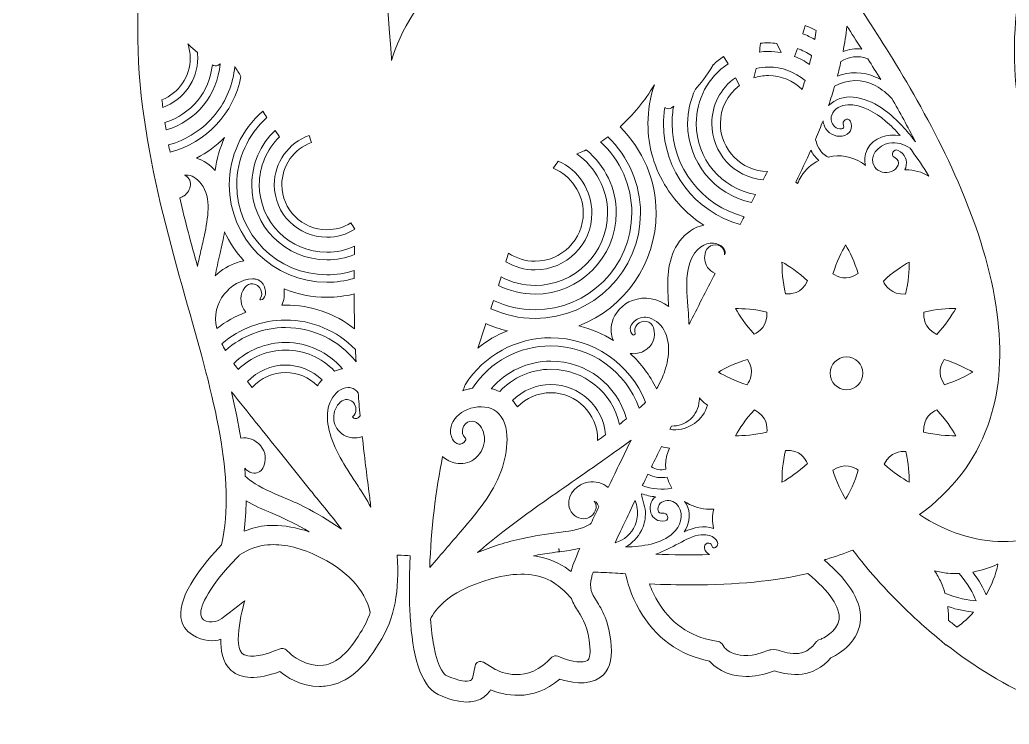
# Model space of a CAD drawing. Header units: millimetres. Extents: x -932 to 1965, y 102 to 615.
# Drawn here: x 618.2 to 881.9, y 102 to 289.8 of the extents above; entities that cross this region are included whole.
import ezdxf

# ---------------------------------------------------------------- set-up
doc = ezdxf.new("R2010")
doc.units = ezdxf.units.MM
doc.header["$MEASUREMENT"] = 0
doc.layers.add('Layer 5', color=7, linetype='Continuous')

msp = doc.modelspace()

# ---------------------------------------------------------------- linework, layer by layer
at = {"layer": 'Layer 5', "lineweight": 0}
for points, knots in [([(983.13, 259.13), (971.12, 274.08), (960.75, 286.98), (959.71, 300.35), (958.4, 317.04), (963.05, 330.49), (973.55, 340.31), (981.95, 348.19), (994.07, 353.79), (1009.56, 356.96), (1009.56, 356.96), (1017.57, 358.59), (1017.57, 358.59), (1017.57, 358.59), (1009.5, 359.91), (1009.5, 359.91), (1009.31, 359.94), (990.54, 362.92), (967.67, 360.46), (954.21, 359.02), (941.96, 356), (931.27, 351.5), (917.85, 345.85), (906.86, 337.82), (898.6, 327.65), (891.41, 318.79), (886.69, 308.43), (884.59, 296.87), (882.78, 286.96), (882.85, 275.85), (884.79, 263.83), (887.72, 245.6), (894.56, 227.57), (900.64, 212.93), (900.66, 212.66), (903.28, 206.62), (904.2, 204.46), (906.7, 198.58), (908.85, 193.5), (910.39, 189.24), (914.6, 177.59), (910.66, 165.07), (900.36, 157.34), (894.7, 153.09), (887.57, 150.74), (880.29, 150.73), (880.29, 150.73), (880.25, 150.73), (880.25, 150.73), (872.7, 150.73), (865.05, 153.21), (858, 157.9), (866.72, 164.26), (872.81, 172.18), (876.2, 181.6), (882.16, 198.16), (879.77, 219.38), (869.1, 244.66), (860.42, 265.22), (848.24, 283.75), (841.7, 293.7), (839.55, 296.98), (837.96, 299.39), (837.26, 300.7), (837.32, 303.02), (837.32, 305.42), (837.28, 307.91), (840.08, 306.36), (842.66, 304.11), (844.15, 300.84), (844.15, 300.84), (845.36, 298.17), (845.36, 298.17), (845.36, 298.17), (846.82, 300.72), (846.82, 300.72), (846.97, 300.99), (850.16, 306.71), (848.07, 313.85), (848.07, 313.85), (856.95, 310.97), (856.95, 310.97), (856.95, 310.97), (856.07, 313.75), (856.07, 313.75), (855.83, 314.5), (850.94, 329.63), (841.95, 337.05), (841.95, 337.05), (858.08, 336.63), (858.08, 336.63), (858.08, 336.63), (856.69, 338.97), (856.69, 338.97), (856.51, 339.27), (852.75, 345.42), (842.44, 350.71), (845.39, 351.19), (847.79, 351.91), (849.97, 353.18), (849.97, 353.18), (852.33, 354.56), (852.33, 354.56), (852.33, 354.56), (841.63, 360.09), (841.63, 360.09), (845.66, 360.11), (850.36, 360.53), (852.57, 362.15), (852.57, 362.15), (855.31, 364.16), (855.31, 364.16), (855.31, 364.16), (851.97, 364.83), (851.97, 364.83), (851.85, 364.85), (842.19, 366.8), (835.67, 369.14), (857.6, 372.42), (872.93, 377.17), (873.09, 377.22), (873.09, 377.22), (877.88, 378.71), (877.88, 378.71), (877.88, 378.71), (867.27, 381.74), (867.27, 381.74), (871.88, 383.83), (876.72, 387.31), (880.37, 390.23), (880.47, 390.3), (890.14, 398.15), (890.49, 400.17), (890.6, 400.8), (890.32, 401.43), (889.78, 401.76), (888.78, 402.37), (887.85, 401.67), (887.03, 401.05), (883.89, 398.7), (873.56, 400.89), (865.37, 403.47), (868.38, 404.41), (871.91, 406.06), (873.87, 408.86), (874.54, 409.82), (875.28, 410.32), (876.11, 410.4), (877.69, 410.54), (879.43, 409.19), (879.96, 408.66), (879.96, 408.66), (884.92, 403.7), (884.92, 403.7), (884.92, 403.7), (882.43, 410.25), (882.43, 410.25), (879.86, 416.98), (875.91, 420.41), (873.17, 422.07), (885.37, 428.91), (885.96, 442.11), (885.98, 442.71), (885.98, 442.71), (886.03, 444.26), (886.03, 444.26), (886.03, 444.26), (880.85, 444.26), (880.85, 444.26), (895.67, 456.31), (898.98, 479.25), (899.27, 481.42), (913.48, 529.49), (914.79, 541.47), (912.25, 545.91), (911.55, 547.14), (910.49, 547.92), (909.01, 548.28), (896.15, 551.5), (881.61, 544.21), (871.68, 537.53), (863.97, 532.35), (857.76, 526.75), (854.54, 523.56), (854.61, 524.9), (854.75, 526.5), (854.9, 527.93), (854.9, 527.93), (855.59, 534.54), (855.59, 534.54), (855.59, 534.54), (848.34, 522.68), (848.34, 522.68), (848.34, 522.68), (842.31, 539.68), (842.31, 539.68), (842.31, 539.68), (841.1, 534.86), (841.1, 534.86), (840.75, 533.46), (840.33, 531.95), (839.91, 530.57), (839.91, 530.57), (839.9, 530.58), (839.9, 530.59), (839.75, 530.84), (839.6, 531.09), (839.45, 531.35), (839.04, 531.31), (838.64, 531.3), (838.24, 531.32), (832.8, 546.84), (826.3, 550.46), (826, 550.62), (826, 550.62), (823.88, 551.74), (823.88, 551.74), (823.88, 551.74), (823.79, 549.35), (823.79, 549.35), (823.76, 548.47), (823.44, 546.44), (822.45, 545.04), (817.65, 556.15), (810.18, 561.18), (809.84, 561.4), (809.84, 561.4), (808.57, 562.24), (808.57, 562.24), (808.57, 562.24), (803.48, 554.19), (803.48, 554.19), (803.48, 554.19), (797.86, 570.14), (797.86, 570.14), (797.86, 570.14), (785.76, 559.5), (785.76, 559.5), (785.76, 559.5), (784.08, 567.07), (784.08, 567.07), (784.08, 567.07), (782.88, 567.07), (782.88, 567.07), (782.51, 567.07), (774.35, 566.98), (766.41, 559.43), (766.64, 561.43), (767.15, 564.26), (767.7, 566.73), (767.7, 566.73), (768.08, 568.46), (768.08, 568.46), (768.08, 568.46), (766.31, 568.55), (766.31, 568.55), (765.99, 568.57), (759.04, 568.8), (747.55, 560.03), (746.02, 570.89), (739.3, 608.41), (728.77, 613.34), (725.17, 615.02), (721.15, 612.59), (717.69, 609.99), (717.04, 609.5), (716.36, 608.94), (715.68, 608.34), (708.23, 601.73), (699.82, 588.76), (691.84, 575.73), (679.58, 555.71), (677.97, 529.21), (677.8, 519.72), (677.8, 519.72), (670.32, 526.77), (670.32, 526.77), (670.32, 526.77), (669.52, 524.68), (669.52, 524.68), (667.32, 518.9), (667.59, 509.75), (667.79, 503.07), (667.85, 501.22), (667.91, 499.21), (667.88, 497.77), (663.42, 501.61), (654.77, 502.88), (654.36, 502.94), (654.36, 502.94), (651.55, 503.34), (651.55, 503.34), (651.55, 503.34), (652.81, 500.79), (652.81, 500.79), (652.83, 500.74), (655.12, 496.04), (655.12, 488.96), (655.12, 486.06), (656.09, 482.97), (656.95, 480.25), (657.79, 477.61), (658.73, 474.62), (658.01, 473.57), (657.67, 473.07), (656.75, 472.91), (656.03, 472.87), (648.88, 472.41), (638.01, 482.24), (637.9, 482.34), (637.9, 482.34), (635.28, 484.74), (635.28, 484.74), (635.28, 484.74), (635.39, 481.18), (635.39, 481.18), (635.83, 467.6), (640.42, 459.93), (647.12, 451.96), (645.39, 452.63), (643.33, 453.55), (641.51, 454.46), (641.51, 454.46), (637.4, 456.52), (637.4, 456.52), (637.4, 456.52), (639.5, 452.44), (639.5, 452.44), (639.83, 451.79), (647.77, 436.55), (665.58, 418.74), (666.09, 418.23), (666.61, 417.72), (667.12, 417.21), (664.29, 416.99), (659.79, 417.35), (656.21, 421), (656.21, 421), (652.17, 425.12), (652.17, 425.12), (652.17, 425.12), (653.69, 419.56), (653.69, 419.56), (653.8, 419.15), (655.94, 411.56), (661.3, 406.83), (659.46, 406.76), (657.52, 406.6), (656.12, 406.24), (656.12, 406.24), (654.54, 405.83), (654.54, 405.83), (654.54, 405.83), (655.08, 404.29), (655.08, 404.29), (655.21, 403.92), (655.91, 402.34), (659.02, 399.94), (654.43, 399.71), (647.92, 398.86), (644.77, 396.04), (643.08, 394.54), (641.97, 393.36), (641.07, 392.42), (639.6, 390.86), (638.98, 390.21), (637.51, 389.84), (637.51, 389.84), (635, 389.22), (635, 389.22), (635, 389.22), (636.79, 387.35), (636.79, 387.35), (636.96, 387.17), (639.61, 384.48), (644.36, 383.13), (641.71, 381.74), (639.25, 379.63), (638.07, 376.46), (638.07, 376.46), (637.55, 375.06), (637.55, 375.06), (637.55, 375.06), (638.95, 374.53), (638.95, 374.53), (639.24, 374.42), (640.45, 373.98), (642.05, 373.6), (639.01, 371.81), (635.83, 368.98), (634.25, 364.61), (631.42, 356.8), (625.85, 356), (625.63, 355.97), (625.63, 355.97), (618.23, 355.15), (618.23, 355.15), (618.23, 355.15), (625.37, 353.04), (625.37, 353.04), (626.18, 352.8), (631.53, 351.27), (636.29, 351.03), (633.46, 348.3), (629.96, 343.94), (628.76, 338.27), (628.76, 338.27), (628.34, 336.27), (628.34, 336.27), (628.34, 336.27), (630.37, 336.46), (630.37, 336.46), (630.56, 336.48), (634.05, 336.84), (637.86, 338.85), (637.05, 332.33), (636.25, 317.9), (643.38, 309.38), (643.38, 309.38), (645.33, 307.06), (645.33, 307.06), (645.33, 307.06), (647.24, 315.46), (647.24, 315.46), (648.12, 312.91), (649.37, 309.64), (650.99, 306.09), (646.23, 272.88), (655.12, 241.4), (662.97, 213.61), (669.9, 189.11), (675.88, 167.93), (672.01, 149.8), (667.48, 145.12), (660.39, 136.68), (661.19, 130.44), (661.44, 128.47), (662.49, 126.87), (664.23, 125.83), (667.27, 124), (669.9, 124.01), (671.85, 124.65), (671.72, 122.06), (672.09, 118.54), (674.55, 116.36), (677.23, 113.99), (681.58, 113.88), (687.5, 116.03), (689.09, 114.78), (693.1, 112.08), (698.11, 112.08), (698.78, 112.08), (699.47, 112.13), (700.17, 112.23), (705.42, 113.02), (710.04, 116.81), (713.88, 123.49), (718.38, 130.41), (719.34, 137.67), (718.81, 147.07), (720.17, 147.07), (721.53, 147), (722.29, 146.95), (722.24, 145.91), (722.19, 144.87), (722.16, 143.83), (722.01, 139.66), (722, 135.19), (722.26, 130.89), (722.25, 130.78), (722.25, 130.69), (722.27, 130.6), (722.87, 120.96), (724.84, 112.25), (729.72, 109.97), (732.63, 108.61), (735.19, 107.93), (737.37, 107.93), (738.74, 107.93), (739.95, 108.2), (741.01, 108.73), (742.29, 109.36), (743.14, 110.31), (743.68, 111.19), (746.93, 109.85), (754.85, 107.66), (762.14, 114.05), (764.26, 113.36), (769.58, 112), (773, 114.53), (775.22, 116.16), (776.18, 118.99), (775.84, 122.93), (775.26, 129.61), (773.33, 132.65), (771.91, 134.87), (770.6, 136.93), (769.88, 138.07), (770.65, 141.32), (770.71, 141.56), (770.83, 141.96), (771.05, 142.58), (772.73, 142.52), (774.73, 142.41), (776.96, 142.29), (777.82, 142.24), (778.72, 142.19), (779.64, 142.14), (780.04, 140.27), (781.05, 136.48), (783.36, 132.43), (787.53, 125.13), (793.97, 120.44), (802.03, 118.84), (803.09, 117.62), (806.18, 114.75), (811.76, 114.75), (813.9, 114.75), (816.42, 115.17), (819.32, 116.28), (823.63, 114.8), (829.69, 114.23), (834.36, 119.72), (835.87, 120.41), (841.4, 123.33), (842.19, 129.08), (842.9, 134.16), (839.67, 139.78), (832.58, 145.81), (832.76, 145.86), (832.94, 145.91), (833.12, 145.96), (835.59, 146.73), (837.97, 147.55), (840.25, 148.44), (841.88, 146.22), (846.34, 140.46), (853.28, 133.62), (856.06, 130.88), (859.44, 127.79), (863.33, 124.64), (863.33, 124.62), (863.33, 124.61), (863.33, 124.59), (863.87, 124.1), (864.42, 123.61), (864.97, 123.13), (865.02, 123.15), (865.08, 123.18), (865.13, 123.21), (872.21, 117.69), (880.85, 112.12), (890.69, 108.05), (899.26, 104.49), (912.32, 102.01), (926.91, 102.01), (946.1, 102.01), (967.94, 106.31), (985.67, 118.13), (995.67, 124.8), (1003.5, 133.35), (1008.94, 143.55), (1015.02, 154.97), (1018.13, 168.52), (1018.16, 183.83), (1018.22, 215.45), (999.58, 238.66), (983.13, 259.13)], [0, 0, 0, 0, 1, 1, 1, 2, 2, 2, 3, 3, 3, 4, 4, 4, 5, 5, 5, 6, 6, 6, 7, 7, 7, 8, 8, 8, 9, 9, 9, 10, 10, 10, 11, 11, 11, 12, 12, 12, 13, 13, 13, 14, 14, 14, 15, 15, 15, 16, 16, 16, 17, 17, 17, 18, 18, 18, 19, 19, 19, 20, 20, 20, 21, 21, 21, 22, 22, 22, 23, 23, 23, 24, 24, 24, 25, 25, 25, 26, 26, 26, 27, 27, 27, 28, 28, 28, 29, 29, 29, 30, 30, 30, 31, 31, 31, 32, 32, 32, 33, 33, 33, 34, 34, 34, 35, 35, 35, 36, 36, 36, 37, 37, 37, 38, 38, 38, 39, 39, 39, 40, 40, 40, 41, 41, 41, 42, 42, 42, 43, 43, 43, 44, 44, 44, 45, 45, 45, 46, 46, 46, 47, 47, 47, 48, 48, 48, 49, 49, 49, 50, 50, 50, 51, 51, 51, 52, 52, 52, 53, 53, 53, 54, 54, 54, 55, 55, 55, 56, 56, 56, 57, 57, 57, 58, 58, 58, 59, 59, 59, 60, 60, 60, 61, 61, 61, 62, 62, 62, 63, 63, 63, 64, 64, 64, 65, 65, 65, 66, 66, 66, 67, 67, 67, 68, 68, 68, 69, 69, 69, 70, 70, 70, 71, 71, 71, 72, 72, 72, 73, 73, 73, 74, 74, 74, 75, 75, 75, 76, 76, 76, 77, 77, 77, 78, 78, 78, 79, 79, 79, 80, 80, 80, 81, 81, 81, 82, 82, 82, 83, 83, 83, 84, 84, 84, 85, 85, 85, 86, 86, 86, 87, 87, 87, 88, 88, 88, 89, 89, 89, 90, 90, 90, 91, 91, 91, 92, 92, 92, 93, 93, 93, 94, 94, 94, 95, 95, 95, 96, 96, 96, 97, 97, 97, 98, 98, 98, 99, 99, 99, 100, 100, 100, 101, 101, 101, 102, 102, 102, 103, 103, 103, 104, 104, 104, 105, 105, 105, 106, 106, 106, 107, 107, 107, 108, 108, 108, 109, 109, 109, 110, 110, 110, 111, 111, 111, 112, 112, 112, 113, 113, 113, 114, 114, 114, 115, 115, 115, 116, 116, 116, 117, 117, 117, 118, 118, 118, 119, 119, 119, 120, 120, 120, 121, 121, 121, 122, 122, 122, 123, 123, 123, 124, 124, 124, 125, 125, 125, 126, 126, 126, 127, 127, 127, 128, 128, 128, 129, 129, 129, 130, 130, 130, 131, 131, 131, 132, 132, 132, 133, 133, 133, 134, 134, 134, 135, 135, 135, 136, 136, 136, 137, 137, 137, 138, 138, 138, 139, 139, 139, 140, 140, 140, 141, 141, 141, 142, 142, 142, 143, 143, 143, 144, 144, 144, 145, 145, 145, 146, 146, 146, 147, 147, 147, 148, 148, 148, 149, 149, 149, 150, 150, 150, 151, 151, 151, 152, 152, 152, 153, 153, 153, 154, 154, 154, 155, 155, 155, 156, 156, 156, 157, 157, 157, 158, 158, 158, 159, 159, 159, 160, 160, 160, 161, 161, 161, 162, 162, 162, 163, 163, 163, 164, 164, 164, 165, 165, 165, 166, 166, 166, 167, 167, 167, 168, 168, 168, 169, 169, 169, 170, 170, 170, 171, 171, 171, 172, 172, 172, 173, 173, 173, 174, 174, 174, 175, 175, 175, 176, 176, 176, 177, 177, 177, 178, 178, 178, 179, 179, 179, 180, 180, 180, 181, 181, 181, 182, 182, 182, 183, 183, 183, 184, 184, 184, 185, 185, 185, 186, 186, 186, 187, 187, 187, 188, 188, 188, 189, 189, 189, 189]), ([(717.31, 278.94), (717.31, 278.94), (713.72, 325.63), (714.48, 333.56), (716.94, 359.19), (732.97, 373.39), (732.97, 373.39), (732.97, 373.39), (752.57, 366.56), (765.4, 365.46), (765.4, 365.46), (765.79, 350.93), (754.32, 333.56), (742.84, 316.19), (721.25, 294.34), (717.31, 278.94)], [0, 0, 0, 0, 1, 1, 1, 2, 2, 2, 3, 3, 3, 4, 4, 4, 5, 5, 5, 5]), ([(826.89, 286.09), (827.05, 286.6), (827.27, 287.34), (827.51, 288.3), (828.52, 287.92), (829.5, 287.49), (830.45, 287), (830.33, 286.2), (830.2, 285.4), (830.07, 284.61), (829.04, 285.18), (827.98, 285.68), (826.89, 286.09)], [0, 0, 0, 0, 1, 1, 1, 2, 2, 2, 3, 3, 3, 4, 4, 4, 4]), ([(838.67, 288.08), (839.87, 286.25), (841.2, 284.21), (842.61, 282), (840.91, 282.22), (839.19, 281.98), (837.61, 281.35), (838.04, 283.58), (838.39, 285.81), (838.67, 288.08)], [0, 0, 0, 0, 1, 1, 1, 2, 2, 2, 3, 3, 3, 3]), ([(656.1, 268.51), (660.65, 270.32), (663.65, 274.7), (663.65, 279.65), (663.65, 280.94), (663.43, 282.19), (663.04, 283.37), (663.84, 282.6), (664.65, 281.87), (665.47, 281.19), (665.47, 281.19), (665.57, 281.11), (665.57, 281.11), (665.62, 280.62), (665.65, 280.12), (665.65, 279.65), (665.65, 273.71), (661.88, 268.45), (656.36, 266.47), (656.26, 267.19), (656.18, 267.86), (656.1, 268.51)], [0, 0, 0, 0, 1, 1, 1, 2, 2, 2, 3, 3, 3, 4, 4, 4, 5, 5, 5, 6, 6, 6, 7, 7, 7, 7]), ([(819.96, 283.53), (819.96, 283.53), (821.1, 281.06), (821.1, 281.06), (819.99, 281.27), (818.85, 281.37), (817.71, 281.37), (816.92, 281.37), (816.12, 281.32), (815.32, 281.22), (815.43, 281.89), (815.53, 282.68), (815.63, 283.55), (817.09, 283.7), (818.48, 283.69), (819.96, 283.53)], [0, 0, 0, 0, 1, 1, 1, 2, 2, 2, 3, 3, 3, 4, 4, 4, 5, 5, 5, 5]), ([(824.66, 280.06), (824.66, 280.06), (825.46, 282.2), (825.46, 282.2), (826.77, 281.69), (828.03, 281.06), (829.22, 280.3), (829.05, 279.53), (828.86, 278.74), (828.66, 277.93), (827.41, 278.8), (826.07, 279.51), (824.66, 280.06)], [0, 0, 0, 0, 1, 1, 1, 2, 2, 2, 3, 3, 3, 4, 4, 4, 4]), ([(813.23, 241.12), (803.32, 243.23), (796.21, 251.95), (796.21, 262.15), (796.21, 265.37), (796.9, 268.46), (798.28, 271.35), (799.51, 272.64), (801.29, 274.78), (803, 277.81), (803.86, 278.62), (804.79, 279.36), (805.77, 280.02), (806.21, 279.37), (806.62, 278.72), (806.97, 278.08), (801.65, 274.49), (798.49, 268.61), (798.49, 262.15), (798.49, 252.74), (805.2, 244.84), (814.32, 243.23), (813.96, 242.55), (813.6, 241.84), (813.23, 241.12)], [0, 0, 0, 0, 1, 1, 1, 2, 2, 2, 3, 3, 3, 4, 4, 4, 5, 5, 5, 6, 6, 6, 7, 7, 7, 8, 8, 8, 8]), ([(837.07, 278.72), (839.15, 279.98), (841.67, 280.36), (844, 279.49), (844.09, 279.46), (844.17, 279.42), (844.26, 279.39), (845.35, 277.64), (846.49, 275.8), (847.65, 273.87), (847.2, 274.12), (846.75, 274.35), (846.27, 274.56), (842.96, 276.01), (839.35, 276.1), (836.14, 274.82), (836.48, 276.12), (836.79, 277.42), (837.07, 278.72)], [0, 0, 0, 0, 1, 1, 1, 2, 2, 2, 3, 3, 3, 4, 4, 4, 5, 5, 5, 6, 6, 6, 6]), ([(656.92, 262.44), (663.87, 264.57), (668.82, 270.64), (669.55, 277.81), (669.98, 277.51), (670.55, 277.46), (671.03, 277.68), (671.25, 277.78), (671.44, 277.93), (671.59, 278.12), (670.96, 269.8), (665.28, 262.78), (657.23, 260.45), (657.11, 261.17), (657.01, 261.83), (656.92, 262.44)], [0, 0, 0, 0, 1, 1, 1, 2, 2, 2, 3, 3, 3, 4, 4, 4, 5, 5, 5, 5]), ([(657.9, 256.49), (662.75, 257.8), (667.13, 260.65), (670.31, 264.59), (673.27, 268.24), (675.09, 272.72), (675.54, 277.37), (676.06, 276.51), (676.61, 275.63), (677.17, 274.72), (675.28, 264.86), (667.94, 257.06), (658.27, 254.51), (658.14, 255.2), (658.02, 255.85), (657.9, 256.49)], [0, 0, 0, 0, 1, 1, 1, 2, 2, 2, 3, 3, 3, 4, 4, 4, 5, 5, 5, 5]), ([(813.82, 274.33), (813.82, 274.33), (814.43, 276.86), (814.43, 276.86), (815.5, 277.1), (816.61, 277.23), (817.71, 277.23), (821.3, 277.23), (824.75, 275.95), (827.48, 273.62), (827.24, 272.82), (826.99, 272.01), (826.73, 271.21), (824.34, 273.6), (821.14, 274.94), (817.71, 274.94), (816.37, 274.94), (815.07, 274.73), (813.82, 274.33)], [0, 0, 0, 0, 1, 1, 1, 2, 2, 2, 3, 3, 3, 4, 4, 4, 5, 5, 5, 6, 6, 6, 6]), ([(816.34, 247.14), (808.6, 247.83), (802.64, 254.31), (802.64, 262.15), (802.64, 267.05), (804.96, 271.55), (808.92, 274.39), (808.92, 274.39), (809.99, 272.33), (809.99, 272.33), (806.8, 269.92), (804.92, 266.17), (804.92, 262.15), (804.92, 255.18), (810.53, 249.49), (817.47, 249.36), (817.1, 248.63), (816.72, 247.89), (816.34, 247.14)], [0, 0, 0, 0, 1, 1, 1, 2, 2, 2, 3, 3, 3, 4, 4, 4, 5, 5, 5, 6, 6, 6, 6]), ([(790.98, 216.29), (790.98, 216.29), (791.06, 214.93), (791.06, 214.93), (791.09, 214.41), (791.12, 213.89), (791.15, 213.36), (788.31, 215.53), (784.68, 216.21), (781.51, 215.02), (778.9, 214.04), (776.75, 211.74), (776.05, 209.14), (775.59, 207.46), (775.74, 205.79), (776.45, 204.29), (773.63, 206.08), (770.51, 207.43), (767.21, 208.24), (779.51, 213), (787.8, 224.84), (787.8, 238.32), (787.8, 246.92), (784.31, 255.23), (778.19, 261.27), (781.68, 264.43), (784.74, 268.18), (787.33, 272.47), (786.2, 269.16), (785.63, 265.71), (785.63, 262.15), (785.63, 256.05), (787.36, 250.11), (790.63, 244.98), (793.17, 240.99), (796.53, 237.62), (800.49, 235.1), (798, 234.53), (795.7, 233.02), (794.06, 230.76), (790.87, 226.4), (790.71, 221), (790.98, 216.29)], [0, 0, 0, 0, 1, 1, 1, 2, 2, 2, 3, 3, 3, 4, 4, 4, 5, 5, 5, 6, 6, 6, 7, 7, 7, 8, 8, 8, 9, 9, 9, 10, 10, 10, 11, 11, 11, 12, 12, 12, 13, 13, 13, 14, 14, 14, 14]), ([(846.36, 272.17), (847.98, 271.31), (849.36, 270.18), (850.59, 268.88), (852.7, 265.23), (854.85, 261.34), (856.94, 257.27), (855.98, 258.52), (854.98, 259.74), (853.94, 260.9), (850.47, 264.81), (845.7, 268.66), (840.3, 269.22), (838.01, 269.46), (835.38, 268.59), (833.76, 266.97), (834.35, 268.7), (834.89, 270.39), (835.38, 272.08), (838.76, 274.1), (842.76, 274.07), (846.36, 272.17)], [0, 0, 0, 0, 1, 1, 1, 2, 2, 2, 3, 3, 3, 4, 4, 4, 5, 5, 5, 6, 6, 6, 7, 7, 7, 7]), ([(789.77, 262.15), (789.77, 263.6), (789.89, 265.03), (790.11, 266.45), (790.18, 266.39), (790.27, 266.33), (790.35, 266.29), (790.85, 266.03), (791.45, 266.07), (791.91, 266.39), (791.91, 266.39), (792.49, 266.8), (792.49, 266.8), (792.2, 265.27), (792.06, 263.71), (792.06, 262.15), (792.06, 250.48), (800.06, 240.24), (811.27, 237.33), (810.91, 236.65), (810.56, 235.96), (810.2, 235.26), (798.13, 238.62), (789.77, 249.57), (789.77, 262.15)], [0, 0, 0, 0, 1, 1, 1, 2, 2, 2, 3, 3, 3, 4, 4, 4, 5, 5, 5, 6, 6, 6, 7, 7, 7, 8, 8, 8, 8]), ([(844.08, 255.22), (843.33, 253.76), (843.24, 252.26), (843.64, 250.96), (843.3, 251.24), (842.94, 251.51), (842.55, 251.75), (839.9, 253.41), (836.78, 253.93), (833.74, 253.23), (833.7, 253.22), (833.67, 253.21), (833.63, 253.2), (832.66, 253.71), (831.81, 254.47), (831.14, 255.61), (830.7, 256.36), (830.42, 257.14), (830.28, 257.94), (830.99, 259.64), (831.67, 261.3), (832.29, 262.92), (832.35, 262.43), (832.49, 261.92), (832.72, 261.39), (833.49, 259.62), (835.46, 258.52), (837.38, 258.8), (839.45, 259.11), (840.46, 261.01), (839.51, 262.85), (838.89, 264.05), (837.15, 262.85), (837.77, 261.65), (838.32, 260.58), (836.42, 260.29), (835.31, 261.38), (834.51, 262.18), (834.27, 263.34), (834.59, 264.36), (835.16, 266.18), (837.12, 267.07), (838.9, 267.16), (842.55, 267.35), (846.27, 265.06), (848.97, 262.82), (850.39, 261.64), (851.67, 260.32), (852.86, 258.93), (849.47, 259.57), (845.76, 258.51), (844.08, 255.22)], [0, 0, 0, 0, 1, 1, 1, 2, 2, 2, 3, 3, 3, 4, 4, 4, 5, 5, 5, 6, 6, 6, 7, 7, 7, 8, 8, 8, 9, 9, 9, 10, 10, 10, 11, 11, 11, 12, 12, 12, 13, 13, 13, 14, 14, 14, 15, 15, 15, 16, 16, 16, 17, 17, 17, 17]), ([(683.02, 265.45), (683.38, 264.89), (683.74, 264.33), (684.11, 263.75), (678.98, 259.19), (676.06, 252.71), (676.06, 245.84), (676.06, 232.6), (686.82, 221.84), (700.06, 221.84), (702.54, 221.84), (704.98, 222.22), (707.33, 222.97), (707.33, 222.32), (707.32, 221.63), (707.32, 220.88), (704.95, 220.19), (702.51, 219.84), (700.06, 219.84), (685.72, 219.84), (674.06, 231.5), (674.06, 245.84), (674.06, 253.41), (677.31, 260.5), (683.02, 265.45)], [0, 0, 0, 0, 1, 1, 1, 2, 2, 2, 3, 3, 3, 4, 4, 4, 5, 5, 5, 6, 6, 6, 7, 7, 7, 8, 8, 8, 8]), ([(665.36, 252.97), (668.14, 254.4), (670.65, 256.24), (672.83, 258.41), (671.54, 255.65), (670.69, 252.68), (670.3, 249.61), (669, 251.15), (667.23, 252.33), (665.36, 252.97)], [0, 0, 0, 0, 1, 1, 1, 2, 2, 2, 3, 3, 3, 3]), ([(687.42, 258.63), (684, 255.26), (682.06, 250.64), (682.06, 245.84), (682.06, 235.91), (690.13, 227.84), (700.06, 227.84), (702.62, 227.84), (705.15, 228.39), (707.47, 229.44), (707.45, 228.72), (707.43, 227.98), (707.42, 227.24), (705.07, 226.31), (702.6, 225.84), (700.06, 225.84), (689.03, 225.84), (680.06, 234.81), (680.06, 245.84), (680.06, 251.34), (682.32, 256.57), (686.31, 260.34), (686.31, 260.34), (687.42, 258.63), (687.42, 258.63)], [0, 0, 0, 0, 1, 1, 1, 2, 2, 2, 3, 3, 3, 4, 4, 4, 5, 5, 5, 6, 6, 6, 7, 7, 7, 8, 8, 8, 8]), ([(700.06, 231.84), (692.34, 231.84), (686.06, 238.12), (686.06, 245.84), (686.06, 251.75), (689.83, 257.03), (695.34, 259.01), (695.53, 258.37), (695.72, 257.74), (695.93, 257.1), (691.25, 255.39), (688.06, 250.9), (688.06, 245.84), (688.06, 239.22), (693.44, 233.84), (700.06, 233.84), (702.35, 233.84), (704.54, 234.47), (706.45, 235.69), (706.81, 235.13), (707.18, 234.57), (707.55, 234.02), (705.31, 232.59), (702.73, 231.84), (700.06, 231.84)], [0, 0, 0, 0, 1, 1, 1, 2, 2, 2, 3, 3, 3, 4, 4, 4, 5, 5, 5, 6, 6, 6, 7, 7, 7, 8, 8, 8, 8]), ([(755.53, 212.52), (769.76, 212.52), (781.33, 224.1), (781.33, 238.32), (781.33, 245.55), (778.32, 252.38), (773.02, 257.27), (773.66, 257.69), (774.31, 258.14), (774.95, 258.62), (780.48, 253.32), (783.64, 245.97), (783.64, 238.32), (783.64, 222.82), (771.03, 210.21), (755.53, 210.21), (751.42, 210.21), (747.47, 211.08), (743.77, 212.8), (744.01, 213.54), (744.25, 214.28), (744.49, 215.01), (747.92, 213.38), (751.72, 212.52), (755.53, 212.52)], [0, 0, 0, 0, 1, 1, 1, 2, 2, 2, 3, 3, 3, 4, 4, 4, 5, 5, 5, 6, 6, 6, 7, 7, 7, 8, 8, 8, 8]), ([(846.06, 250.57), (844.18, 253.43), (847.1, 256.43), (849.85, 256.92), (851.95, 257.3), (853.85, 256.68), (855.49, 255.57), (855.6, 255.42), (855.72, 255.27), (855.83, 255.12), (857.45, 252.85), (859.06, 250.54), (860.47, 248.12), (858.66, 249.23), (856.56, 249.84), (854.35, 249.84), (854.27, 249.84), (854.18, 249.83), (854.09, 249.83), (854.18, 250), (854.25, 250.18), (854.32, 250.38), (854.93, 252.26), (854.08, 254.17), (852.3, 255.01), (851.07, 255.6), (850.14, 253.69), (851.38, 253.11), (853.41, 252.14), (852.05, 249.89), (850.49, 249.35), (848.94, 248.83), (847, 249.14), (846.06, 250.57)], [0, 0, 0, 0, 1, 1, 1, 2, 2, 2, 3, 3, 3, 4, 4, 4, 5, 5, 5, 6, 6, 6, 7, 7, 7, 8, 8, 8, 9, 9, 9, 10, 10, 10, 11, 11, 11, 11]), ([(755.53, 218.99), (766.19, 218.99), (774.86, 227.66), (774.86, 238.32), (774.86, 244.63), (771.76, 250.51), (766.66, 254.11), (766.66, 254.11), (768.05, 254.62), (768.05, 254.62), (768.13, 254.66), (768.53, 254.81), (769.17, 255.11), (774.26, 250.97), (777.17, 244.89), (777.17, 238.32), (777.17, 226.39), (767.46, 216.68), (755.53, 216.68), (752.14, 216.68), (748.78, 217.49), (745.76, 219.02), (746, 219.77), (746.24, 220.52), (746.47, 221.25), (749.25, 219.77), (752.36, 218.99), (755.53, 218.99)], [0, 0, 0, 0, 1, 1, 1, 2, 2, 2, 3, 3, 3, 4, 4, 4, 5, 5, 5, 6, 6, 6, 7, 7, 7, 8, 8, 8, 9, 9, 9, 9]), ([(826.47, 248.04), (826.1, 247.44), (825.77, 246.82), (825.5, 246.18), (825.33, 246.3), (825.17, 246.42), (825, 246.53), (826.48, 249.52), (827.82, 252.35), (829.04, 255.08), (829.08, 255.01), (829.11, 254.93), (829.15, 254.86), (829.71, 253.8), (830.4, 252.97), (831.19, 252.32), (829.26, 251.37), (827.63, 249.9), (826.47, 248.04)], [0, 0, 0, 0, 1, 1, 1, 2, 2, 2, 3, 3, 3, 4, 4, 4, 5, 5, 5, 6, 6, 6, 6]), ([(755.53, 225.46), (762.62, 225.46), (768.39, 231.23), (768.39, 238.32), (768.39, 243.56), (765.17, 248.27), (760.4, 250.22), (760.88, 250.87), (761.32, 251.52), (761.72, 252.17), (767.12, 249.74), (770.7, 244.28), (770.7, 238.32), (770.7, 229.96), (763.9, 223.15), (755.53, 223.15), (752.77, 223.15), (750.09, 223.9), (747.74, 225.31), (747.98, 226.09), (748.21, 226.85), (748.44, 227.6), (750.54, 226.21), (753, 225.46), (755.53, 225.46)], [0, 0, 0, 0, 1, 1, 1, 2, 2, 2, 3, 3, 3, 4, 4, 4, 5, 5, 5, 6, 6, 6, 7, 7, 7, 8, 8, 8, 8]), ([(667.44, 232.51), (667.15, 231.1), (666.82, 229.62), (666.52, 228.32), (666.2, 226.92), (665.88, 225.51), (665.59, 224.08), (663.96, 229.93), (662.32, 236.09), (660.85, 242.37), (661.28, 242.49), (661.68, 242.68), (662.04, 242.93), (662.99, 243.6), (663.58, 244.6), (663.69, 245.76), (663.81, 247.01), (663.1, 247.95), (662.17, 248.38), (662.3, 248.4), (662.43, 248.42), (662.56, 248.42), (663.93, 248.47), (665.42, 247.59), (666.56, 246.1), (669.48, 242.3), (668.3, 236.64), (667.44, 232.51)], [0, 0, 0, 0, 1, 1, 1, 2, 2, 2, 3, 3, 3, 4, 4, 4, 5, 5, 5, 6, 6, 6, 7, 7, 7, 8, 8, 8, 9, 9, 9, 9]), ([(671.52, 227.22), (671.77, 228.32), (672.01, 229.41), (672.25, 230.51), (672.43, 231.35), (672.63, 232.28), (672.82, 233.28), (674.12, 230.47), (675.86, 227.87), (677.97, 225.57), (677.41, 225.46), (676.84, 225.32), (676.27, 225.13), (674.06, 224.42), (672.02, 223.2), (670.31, 221.59), (670.67, 223.47), (671.1, 225.36), (671.52, 227.22)], [0, 0, 0, 0, 1, 1, 1, 2, 2, 2, 3, 3, 3, 4, 4, 4, 5, 5, 5, 6, 6, 6, 6]), ([(802.95, 229.77), (802.02, 229.57), (801.29, 228.91), (801, 228.01), (800.51, 226.49), (800.7, 225), (801.54, 223.81), (802.03, 223.12), (802.71, 222.57), (803.51, 222.21), (801.17, 217.63), (798.84, 213.06), (796.57, 208.57), (796.56, 208.99), (796.54, 209.41), (796.52, 209.83), (796.46, 211.03), (796.36, 212.24), (796.26, 213.42), (795.99, 216.74), (795.71, 220.18), (796.33, 223.34), (797.27, 228.1), (800.06, 230.03), (802.17, 230.24), (802.33, 230.26), (802.49, 230.27), (802.65, 230.27), (803.89, 230.27), (805.05, 229.8), (805.67, 229.04), (806.03, 228.59), (806.25, 228.02), (806.24, 227.56), (806.24, 227.56), (806.04, 227.17), (806.04, 227.17), (806.12, 227.84), (805.92, 228.5), (805.47, 229), (804.87, 229.67), (803.88, 229.97), (802.95, 229.77)], [0, 0, 0, 0, 1, 1, 1, 2, 2, 2, 3, 3, 3, 4, 4, 4, 5, 5, 5, 6, 6, 6, 7, 7, 7, 8, 8, 8, 9, 9, 9, 10, 10, 10, 11, 11, 11, 12, 12, 12, 13, 13, 13, 14, 14, 14, 14]), ([(834.93, 222.12), (835.88, 225.3), (837.23, 227.98), (838.3, 229.78), (839.35, 227.98), (840.71, 225.31), (841.65, 222.14), (838.58, 220.09), (836.09, 221.28), (834.93, 222.12)], [0, 0, 0, 0, 1, 1, 1, 2, 2, 2, 3, 3, 3, 3]), ([(822.29, 216.79), (821.5, 220.06), (821.33, 223.12), (821.35, 225.24), (823.19, 224.2), (825.75, 222.53), (828.18, 220.2), (826.53, 216.8), (823.73, 216.62), (822.29, 216.79)], [0, 0, 0, 0, 1, 1, 1, 2, 2, 2, 3, 3, 3, 3]), ([(854.28, 216.71), (850.43, 216.45), (848.9, 218.92), (848.37, 220.16), (850.81, 222.5), (853.39, 224.19), (855.25, 225.24), (855.26, 223.1), (855.09, 220.01), (854.28, 216.71)], [0, 0, 0, 0, 1, 1, 1, 2, 2, 2, 3, 3, 3, 3]), ([(672.7, 216.66), (674.34, 218.7), (677.32, 220.75), (680.26, 220.75), (680.59, 220.75), (680.91, 220.73), (681.22, 220.68), (681.91, 220.56), (682.56, 220.08), (683.05, 219.33), (683.64, 218.41), (683.88, 217.24), (683.64, 216.34), (683.5, 215.79), (683.01, 215.18), (682.51, 215.14), (682.51, 215.14), (682.51, 215.14), (682.51, 215.14), (682.45, 215.14), (682.32, 215.21), (682.23, 215.34), (682.76, 216.09), (682.85, 217.03), (682.48, 217.86), (682.1, 218.72), (681.27, 219.35), (680.37, 219.45), (679.52, 219.54), (678.7, 219.16), (678.17, 218.44), (676.88, 216.68), (676.81, 214.43), (677.98, 212.57), (678.14, 212.32), (678.32, 212.08), (678.51, 211.85), (675.71, 210.8), (673.11, 209.34), (670.73, 207.5), (669.98, 211.04), (670.64, 214.11), (672.7, 216.66)], [0, 0, 0, 0, 1, 1, 1, 2, 2, 2, 3, 3, 3, 4, 4, 4, 5, 5, 5, 6, 6, 6, 7, 7, 7, 8, 8, 8, 9, 9, 9, 10, 10, 10, 11, 11, 11, 12, 12, 12, 13, 13, 13, 14, 14, 14, 14]), ([(688.67, 218.09), (692.28, 216.59), (696.1, 215.84), (700.06, 215.84), (702.5, 215.84), (704.94, 216.14), (707.31, 216.74), (707.33, 213.6), (707.38, 210.48), (707.47, 207.43), (702.22, 211.53), (695.76, 213.77), (689.06, 213.77), (688.74, 213.77), (688.41, 213.77), (688.08, 213.75), (688.64, 215.03), (688.84, 216.55), (688.67, 218.09)], [0, 0, 0, 0, 1, 1, 1, 2, 2, 2, 3, 3, 3, 4, 4, 4, 5, 5, 5, 6, 6, 6, 6]), ([(817.32, 211.9), (817.56, 208.17), (815.25, 206.62), (813.93, 206.04), (811.64, 208.46), (809.98, 211), (808.94, 212.83), (811.05, 212.85), (814.08, 212.68), (817.32, 211.9)], [0, 0, 0, 0, 1, 1, 1, 2, 2, 2, 3, 3, 3, 3]), ([(867.65, 212.83), (866.58, 210.93), (864.9, 208.38), (862.58, 205.96), (859.15, 207.64), (859.03, 210.54), (859.18, 211.88), (862.49, 212.69), (865.6, 212.85), (867.65, 212.83)], [0, 0, 0, 0, 1, 1, 1, 2, 2, 2, 3, 3, 3, 3]), ([(673.04, 201.63), (672.7, 202.25), (672.38, 202.86), (672.11, 203.46), (676.83, 207.54), (682.82, 209.77), (689.06, 209.77), (696.15, 209.77), (702.75, 206.97), (707.69, 201.88), (707.74, 200.75), (707.8, 199.69), (707.85, 198.67), (703.33, 204.36), (696.42, 207.77), (689.06, 207.77), (683.1, 207.77), (677.46, 205.6), (673.04, 201.63)], [0, 0, 0, 0, 1, 1, 1, 2, 2, 2, 3, 3, 3, 4, 4, 4, 5, 5, 5, 6, 6, 6, 6]), ([(748.16, 206.9), (745.34, 205.77), (742.69, 204.22), (740.31, 202.31), (741.02, 204.41), (741.74, 206.59), (742.47, 208.82), (744.31, 208), (746.21, 207.36), (748.16, 206.9)], [0, 0, 0, 0, 1, 1, 1, 2, 2, 2, 3, 3, 3, 3]), ([(787.1, 207.75), (786.81, 208.62), (786.12, 209.24), (785.25, 209.42), (784.34, 209.61), (783.35, 209.28), (782.73, 208.58), (782.14, 207.91), (781.96, 206.99), (782.25, 206.12), (782.25, 206.11), (782.23, 206.07), (782.2, 206.02), (782.08, 205.86), (781.9, 205.77), (781.77, 205.77), (781.76, 205.77), (781.76, 205.77), (781.76, 205.77), (781.57, 205.77), (781.24, 206.09), (781.07, 206.54), (780.57, 207.84), (781.37, 209.09), (782.37, 209.76), (783.48, 210.5), (784.74, 210.7), (786.01, 210.33), (787.77, 209.82), (789.39, 208.34), (790.24, 206.47), (792.12, 202.27), (790.59, 197.21), (789.5, 194.54), (789.5, 194.54), (788.22, 191.98), (788.22, 191.98), (788.11, 191.8), (787.99, 191.62), (787.88, 191.44), (786.15, 195.04), (783.77, 198.22), (780.93, 200.85), (782.23, 200.68), (783.56, 200.95), (784.62, 201.54), (786.92, 202.8), (787.91, 205.3), (787.1, 207.75)], [0, 0, 0, 0, 1, 1, 1, 2, 2, 2, 3, 3, 3, 4, 4, 4, 5, 5, 5, 6, 6, 6, 7, 7, 7, 8, 8, 8, 9, 9, 9, 10, 10, 10, 11, 11, 11, 12, 12, 12, 13, 13, 13, 14, 14, 14, 15, 15, 15, 16, 16, 16, 16]), ([(689.06, 201.77), (684.34, 201.77), (679.8, 199.89), (676.44, 196.58), (676.26, 196.82), (676.08, 197.06), (675.9, 197.3), (675.67, 197.59), (675.45, 197.89), (675.23, 198.2), (678.98, 201.8), (683.85, 203.77), (689.06, 203.77), (694.9, 203.77), (700.45, 201.18), (704.24, 196.77), (703.5, 196.65), (702.78, 196.45), (702.09, 196.16), (698.7, 199.73), (693.99, 201.77), (689.06, 201.77)], [0, 0, 0, 0, 1, 1, 1, 2, 2, 2, 3, 3, 3, 4, 4, 4, 5, 5, 5, 6, 6, 6, 7, 7, 7, 7]), ([(759.76, 202.89), (751.29, 202.89), (743.52, 198.67), (738.87, 191.58), (738.47, 191.51), (738.07, 191.43), (737.68, 191.33), (737.23, 191.22), (736.78, 191.08), (736.34, 190.92), (736.53, 191.45), (736.73, 192), (736.92, 192.54), (741.95, 200.38), (750.48, 205.06), (759.76, 205.06), (770.86, 205.06), (780.92, 198.18), (784.99, 187.87), (784.47, 187.34), (783.9, 186.8), (783.29, 186.24), (779.79, 196.12), (770.33, 202.89), (759.76, 202.89)], [0, 0, 0, 0, 1, 1, 1, 2, 2, 2, 3, 3, 3, 4, 4, 4, 5, 5, 5, 6, 6, 6, 7, 7, 7, 8, 8, 8, 8]), ([(698.36, 193.36), (698.08, 193.02), (697.81, 192.64), (697.55, 192.24), (695.31, 194.5), (692.28, 195.77), (689.06, 195.77), (685.66, 195.77), (682.42, 194.31), (680.16, 191.8), (679.74, 192.33), (679.32, 192.86), (678.91, 193.39), (681.55, 196.18), (685.21, 197.77), (689.06, 197.77), (692.68, 197.77), (696.17, 196.34), (698.78, 193.83), (698.63, 193.67), (698.5, 193.52), (698.36, 193.36)], [0, 0, 0, 0, 1, 1, 1, 2, 2, 2, 3, 3, 3, 4, 4, 4, 5, 5, 5, 6, 6, 6, 7, 7, 7, 7]), ([(759.76, 196.64), (754.58, 196.64), (749.66, 194.49), (746.12, 190.72), (745.41, 191.03), (744.65, 191.27), (743.86, 191.45), (747.82, 196.08), (753.64, 198.81), (759.76, 198.81), (769.23, 198.81), (777.42, 192.52), (779.89, 183.43), (779.25, 182.92), (778.64, 182.44), (778.03, 181.96), (776.16, 190.44), (768.59, 196.64), (759.76, 196.64)], [0, 0, 0, 0, 1, 1, 1, 2, 2, 2, 3, 3, 3, 4, 4, 4, 5, 5, 5, 6, 6, 6, 6]), ([(804.4, 195.88), (806.22, 196.95), (808.93, 198.33), (812.13, 199.27), (814.2, 196.13), (812.86, 193.59), (812.06, 192.52), (808.89, 193.46), (806.2, 194.82), (804.4, 195.88)], [0, 0, 0, 0, 1, 1, 1, 2, 2, 2, 3, 3, 3, 3]), ([(838.54, 191.19), (836.13, 191.19), (834.17, 193.15), (834.17, 195.57), (834.17, 197.99), (836.13, 199.95), (838.54, 199.95), (840.96, 199.95), (842.92, 197.99), (842.92, 195.57), (842.92, 193.15), (840.96, 191.19), (838.54, 191.19)], [0, 0, 0, 0, 1, 1, 1, 2, 2, 2, 3, 3, 3, 4, 4, 4, 4]), ([(872.19, 195.88), (870.44, 194.85), (867.77, 193.49), (864.61, 192.54), (862.57, 195.59), (863.75, 198.07), (864.58, 199.23), (867.75, 198.28), (870.43, 196.92), (872.19, 195.88)], [0, 0, 0, 0, 1, 1, 1, 2, 2, 2, 3, 3, 3, 3]), ([(759.76, 190.39), (756.35, 190.39), (753.16, 189.03), (750.83, 186.61), (750.43, 187.23), (749.99, 187.81), (749.5, 188.33), (752.23, 191.03), (755.92, 192.56), (759.76, 192.56), (767.4, 192.56), (773.7, 186.72), (774.33, 179.17), (773.64, 178.66), (772.94, 178.14), (772.21, 177.62), (772.22, 177.72), (772.22, 177.83), (772.22, 177.93), (772.22, 184.8), (766.63, 190.39), (759.76, 190.39)], [0, 0, 0, 0, 1, 1, 1, 2, 2, 2, 3, 3, 3, 4, 4, 4, 5, 5, 5, 6, 6, 6, 7, 7, 7, 7]), ([(694.37, 159.8), (692.42, 160.84), (690.36, 161.71), (688.37, 162.54), (685.5, 163.76), (682.52, 165.01), (679.99, 166.78), (679.36, 167.23), (678.8, 167.69), (678.33, 168.16), (678.28, 168.84), (678.22, 169.54), (678.16, 170.25), (678.62, 169.7), (679.28, 169.28), (680.1, 169.02), (681.34, 168.63), (682.53, 169.4), (683.02, 170.32), (684.08, 172.29), (683.83, 174.59), (682.36, 176.32), (681.04, 177.88), (679.05, 178.61), (677.12, 178.31), (676.51, 182.08), (675.7, 186.09), (674.64, 190.63), (678.99, 185.2), (683.34, 179.77), (687.69, 174.34), (687.69, 174.34), (695.36, 164.77), (695.36, 164.77), (696.26, 163.65), (697.17, 162.54), (698.09, 161.41), (700.07, 159), (702.09, 156.53), (703.96, 153.98), (700.53, 156.41), (696.99, 158.39), (694.37, 159.8)], [0, 0, 0, 0, 1, 1, 1, 2, 2, 2, 3, 3, 3, 4, 4, 4, 5, 5, 5, 6, 6, 6, 7, 7, 7, 8, 8, 8, 9, 9, 9, 10, 10, 10, 11, 11, 11, 12, 12, 12, 13, 13, 13, 14, 14, 14, 14]), ([(708.38, 165.51), (708.03, 166.05), (707.69, 166.58), (707.34, 167.12), (707.34, 167.12), (707.28, 167.21), (707.28, 167.21), (704.41, 171.64), (701.44, 176.22), (700.48, 181.28), (700.11, 183.27), (699.94, 186.15), (701.27, 188.61), (702.1, 190.14), (703.86, 191.78), (705.78, 191.78), (706.01, 191.78), (706.24, 191.76), (706.46, 191.71), (707.36, 191.52), (707.99, 190.93), (708.4, 190.4), (708.56, 188.38), (708.73, 186.36), (708.93, 184.25), (708.6, 183.8), (708.19, 183.54), (707.7, 183.48), (707.49, 183.46), (707.07, 183.68), (706.91, 183.95), (706.92, 183.96), (706.93, 183.96), (706.94, 183.97), (708.18, 185.08), (708, 186.77), (707.12, 187.77), (706.21, 188.78), (704.76, 188.86), (703.74, 187.96), (702.52, 186.87), (701.85, 185.31), (701.89, 183.67), (701.93, 182.06), (702.67, 180.56), (703.93, 179.55), (705.68, 178.14), (707.78, 178.12), (709.5, 178.68), (710.08, 173.3), (710.71, 168.42), (711.27, 164.07), (711.45, 162.64), (711.63, 161.24), (711.8, 159.88), (710.66, 161.9), (709.47, 163.8), (708.38, 165.51)], [0, 0, 0, 0, 1, 1, 1, 2, 2, 2, 3, 3, 3, 4, 4, 4, 5, 5, 5, 6, 6, 6, 7, 7, 7, 8, 8, 8, 9, 9, 9, 10, 10, 10, 11, 11, 11, 12, 12, 12, 13, 13, 13, 14, 14, 14, 15, 15, 15, 16, 16, 16, 17, 17, 17, 18, 18, 18, 19, 19, 19, 19]), ([(791.5, 180.64), (791.5, 180.64), (791.94, 181.51), (791.94, 181.51), (793.75, 181.46), (795.49, 182.08), (796.86, 183.29), (798.31, 184.56), (799.18, 186.31), (799.31, 188.23), (799.33, 188.49), (799.33, 188.74), (799.33, 189), (799.95, 188.27), (800.68, 187.63), (801.48, 187.1), (800.36, 183.1), (796.43, 180.27), (792.25, 180.54), (792, 180.56), (791.75, 180.59), (791.5, 180.64)], [0, 0, 0, 0, 1, 1, 1, 2, 2, 2, 3, 3, 3, 4, 4, 4, 5, 5, 5, 6, 6, 6, 7, 7, 7, 7]), ([(727.47, 143.77), (727.82, 153.71), (729.09, 164.6), (730.91, 173.38), (731.93, 172.49), (733.15, 171.87), (734.43, 171.61), (736.16, 171.27), (737.82, 171.61), (739.23, 172.6), (740.81, 173.7), (741.86, 175.49), (742.04, 177.37), (742.22, 179.12), (741.66, 180.78), (740.46, 182.04), (739.85, 182.68), (738.99, 182.95), (738.18, 182.75), (737.3, 182.54), (736.56, 181.82), (736.29, 180.91), (736.02, 180), (736.25, 179.05), (736.91, 178.37), (737.02, 178.25), (737.22, 178.04), (736.94, 177.57), (736.59, 176.97), (735.74, 176.51), (735.24, 176.65), (734.38, 176.88), (733.86, 177.51), (733.58, 177.99), (733.03, 178.95), (732.86, 180.27), (733.15, 181.35), (733.67, 183.31), (735.28, 184.98), (737.55, 185.93), (739.98, 186.94), (742.67, 186.88), (744.58, 185.79), (746.67, 184.6), (747.84, 182.28), (748.05, 178.92), (748.2, 176.37), (747.75, 173.19), (746.84, 170.43), (744.86, 164.39), (740.81, 159.32), (736.83, 154.65), (733.73, 151), (730.56, 147.34), (727.47, 143.77)], [0, 0, 0, 0, 1, 1, 1, 2, 2, 2, 3, 3, 3, 4, 4, 4, 5, 5, 5, 6, 6, 6, 7, 7, 7, 8, 8, 8, 9, 9, 9, 10, 10, 10, 11, 11, 11, 12, 12, 12, 13, 13, 13, 14, 14, 14, 15, 15, 15, 16, 16, 16, 17, 17, 17, 18, 18, 18, 18]), ([(814, 185.79), (817.41, 184.09), (817.49, 181.2), (817.32, 179.87), (814.08, 179.08), (811.05, 178.92), (808.94, 178.93), (809.99, 180.79), (811.66, 183.35), (814, 185.79)], [0, 0, 0, 0, 1, 1, 1, 2, 2, 2, 3, 3, 3, 3]), ([(859.09, 179.91), (858.85, 183.78), (861.41, 185.3), (862.59, 185.79), (864.92, 183.36), (866.6, 180.79), (867.65, 178.93), (865.49, 178.92), (862.4, 179.09), (859.09, 179.91)], [0, 0, 0, 0, 1, 1, 1, 2, 2, 2, 3, 3, 3, 3]), ([(764.52, 160.45), (764.69, 158.66), (766.08, 157.14), (767.82, 156.83), (769.41, 156.56), (770.85, 157.33), (771.58, 158.87), (772.03, 159.82), (771.84, 160.76), (771.32, 161.45), (771.68, 161.34), (771.98, 161.09), (772.21, 160.72), (772.36, 160.48), (772.47, 160.23), (772.54, 159.97), (771.82, 158.46), (771.13, 156.98), (770.48, 155.58), (770.39, 155.51), (770.29, 155.44), (770.2, 155.38), (768.05, 153.93), (765.24, 153.58), (762.53, 153.24), (762.53, 153.24), (761.8, 153.14), (761.8, 153.14), (758.27, 152.69), (755.17, 152.18), (752.34, 151.57), (747.93, 150.63), (743.87, 149.36), (740.21, 147.77), (742.28, 149.57), (744.51, 151.4), (746.94, 153.28), (752.58, 157.67), (758.55, 161.81), (764.33, 165.83), (767.25, 167.86), (770.27, 169.96), (773.25, 172.09), (774.08, 172.68), (774.93, 173.27), (775.78, 173.87), (777.55, 175.12), (779.36, 176.39), (781.14, 177.73), (778.87, 173.11), (776.81, 168.9), (775.01, 165.15), (773.56, 166.39), (771.68, 166.88), (769.66, 166.51), (766.9, 166.01), (764.22, 163.6), (764.52, 160.45)], [0, 0, 0, 0, 1, 1, 1, 2, 2, 2, 3, 3, 3, 4, 4, 4, 5, 5, 5, 6, 6, 6, 7, 7, 7, 8, 8, 8, 9, 9, 9, 10, 10, 10, 11, 11, 11, 12, 12, 12, 13, 13, 13, 14, 14, 14, 15, 15, 15, 16, 16, 16, 17, 17, 17, 18, 18, 18, 19, 19, 19, 19]), ([(790.38, 169.97), (789.08, 169.67), (787.71, 169.9), (786.55, 170.61), (787.41, 172.36), (788.3, 174.17), (789.23, 176.06), (789.94, 175.83), (790.67, 175.68), (791.41, 175.6), (790.81, 174.42), (790.45, 173.13), (790.36, 171.79), (790.32, 171.17), (790.33, 170.57), (790.38, 169.97)], [0, 0, 0, 0, 1, 1, 1, 2, 2, 2, 3, 3, 3, 4, 4, 4, 5, 5, 5, 5]), ([(828.14, 171.53), (825.72, 169.23), (823.18, 167.57), (821.35, 166.52), (821.33, 168.66), (821.5, 171.74), (822.31, 175.02), (826.14, 175.24), (827.65, 172.71), (828.14, 171.53)], [0, 0, 0, 0, 1, 1, 1, 2, 2, 2, 3, 3, 3, 3]), ([(855.25, 166.52), (853.45, 167.54), (850.97, 169.15), (848.6, 171.38), (850.23, 174.62), (852.95, 174.83), (854.36, 174.69), (855.1, 171.53), (855.26, 168.58), (855.25, 166.52)], [0, 0, 0, 0, 1, 1, 1, 2, 2, 2, 3, 3, 3, 3]), ([(838.3, 161.98), (837.22, 163.81), (835.85, 166.52), (834.91, 169.73), (838.02, 171.83), (840.53, 170.59), (841.69, 169.73), (840.74, 166.52), (839.37, 163.81), (838.3, 161.98)], [0, 0, 0, 0, 1, 1, 1, 2, 2, 2, 3, 3, 3, 3]), ([(785.62, 168.71), (787.21, 167.8), (789.01, 167.54), (790.76, 167.92), (791.05, 166.87), (791.48, 165.89), (792.03, 164.98), (789.38, 164.44), (786.68, 164.65), (784.12, 165.62), (784.61, 166.62), (785.11, 167.65), (785.62, 168.71)], [0, 0, 0, 0, 1, 1, 1, 2, 2, 2, 3, 3, 3, 4, 4, 4, 4]), ([(695.33, 153.31), (692.01, 154.44), (688.81, 155.02), (685.78, 155.02), (685.25, 155.02), (684.72, 155), (684.2, 154.96), (682.11, 154.82), (680.08, 154.34), (678.01, 153.49), (678.35, 156.08), (678.52, 158.75), (678.54, 161.56), (680.71, 160.26), (683.07, 159.27), (685.2, 158.38), (685.62, 158.2), (686.02, 158.03), (686.43, 157.86), (689.3, 156.63), (692.21, 155.15), (695.33, 153.31)], [0, 0, 0, 0, 1, 1, 1, 2, 2, 2, 3, 3, 3, 4, 4, 4, 5, 5, 5, 6, 6, 6, 7, 7, 7, 7]), ([(776.89, 150.37), (778.32, 153.51), (780.1, 157.28), (782.21, 161.66), (782.43, 160.94), (782.68, 160.22), (782.78, 159.46), (782.98, 157.98), (782.79, 156.43), (782.21, 155.05), (781.22, 152.72), (779.24, 151.12), (776.89, 150.37)], [0, 0, 0, 0, 1, 1, 1, 2, 2, 2, 3, 3, 3, 4, 4, 4, 4]), ([(779.69, 149.28), (781.46, 150.28), (782.94, 151.76), (783.87, 153.62), (784.54, 154.95), (784.9, 156.43), (784.96, 157.91), (785.04, 159.92), (784.18, 161.54), (783.91, 163.45), (785.14, 163.04), (786.39, 162.77), (787.66, 162.65), (787.65, 162.64), (787.63, 162.63), (787.62, 162.62), (784.85, 160.25), (786.34, 155.48), (790.22, 156.26), (791.55, 156.53), (790.85, 158.53), (789.53, 158.26), (788.08, 157.97), (788.11, 159.76), (788.58, 160.51), (788.97, 161.12), (789.53, 161.43), (790.23, 161.58), (791.62, 161.86), (793.04, 161.22), (793.8, 160.04), (795.34, 157.67), (794.2, 154.72), (792.3, 152.97), (789.15, 150.06), (784.17, 149.34), (779.69, 149.28)], [0, 0, 0, 0, 1, 1, 1, 2, 2, 2, 3, 3, 3, 4, 4, 4, 5, 5, 5, 6, 6, 6, 7, 7, 7, 8, 8, 8, 9, 9, 9, 10, 10, 10, 11, 11, 11, 12, 12, 12, 12]), ([(796.24, 159.82), (796.03, 160.41), (795.73, 160.95), (795.36, 161.43), (797.04, 160.26), (799.05, 159.52), (801.23, 159.37), (801.87, 159.33), (802.52, 159.33), (803.16, 159.38), (802.69, 157.71), (802.68, 155.94), (803.12, 154.25), (803.13, 154.22), (803.14, 154.2), (803.15, 154.17), (800.53, 155.21), (797.75, 154.43), (795.29, 153.3), (796.53, 155.2), (797.05, 157.49), (796.24, 159.82)], [0, 0, 0, 0, 1, 1, 1, 2, 2, 2, 3, 3, 3, 4, 4, 4, 5, 5, 5, 6, 6, 6, 7, 7, 7, 7]), ([(800.69, 148.91), (800.89, 148.11), (801.39, 147.55), (802.01, 147.22), (797.02, 147.09), (792.18, 147.18), (787.7, 147.34), (789.83, 148.06), (791.86, 149.17), (793.85, 150.21), (795.72, 151.19), (797.66, 152.3), (799.8, 152.5), (800.94, 152.61), (802.11, 152.46), (803.08, 151.82), (803.61, 151.47), (804.18, 150.88), (804.22, 150.19), (804.26, 149.33), (803.01, 148.37), (802.69, 149.6), (802.35, 150.92), (800.35, 150.22), (800.69, 148.91)], [0, 0, 0, 0, 1, 1, 1, 2, 2, 2, 3, 3, 3, 4, 4, 4, 5, 5, 5, 6, 6, 6, 7, 7, 7, 8, 8, 8, 8]), ([(709.02, 126.47), (709.02, 126.47), (708.94, 126.34), (708.94, 126.34), (705.98, 121.17), (702.7, 118.28), (699.18, 117.74), (694.56, 117.04), (690.36, 120.71), (690.34, 120.74), (690.34, 120.74), (689.19, 121.81), (689.19, 121.81), (688.91, 122.07), (688.55, 122.22), (688.16, 122.22), (687.98, 122.22), (687.79, 122.18), (687.62, 122.11), (687.62, 122.11), (686.15, 121.54), (686.15, 121.54), (681.41, 119.69), (678.96, 120.1), (678.01, 120.55), (674.42, 122.25), (678.16, 134.89), (678.16, 134.89), (678.16, 134.89), (672.57, 130.44), (671.46, 129.83), (670.35, 129.21), (666.81, 128.7), (666.46, 131.22), (666.13, 133.55), (669.01, 139.13), (676.06, 146.34), (676.06, 146.34), (676.56, 146.85), (676.56, 146.85), (676.64, 146.93), (676.72, 147.03), (676.78, 147.13), (679.43, 148.77), (681.81, 149.63), (684.26, 149.83), (688.18, 150.16), (692.54, 149.21), (697.24, 147.02), (705.05, 143.38), (710.28, 137.85), (711.64, 131.82), (710.99, 129.93), (710.14, 128.19), (709.02, 126.47)], [0, 0, 0, 0, 1, 1, 1, 2, 2, 2, 3, 3, 3, 4, 4, 4, 5, 5, 5, 6, 6, 6, 7, 7, 7, 8, 8, 8, 9, 9, 9, 10, 10, 10, 11, 11, 11, 12, 12, 12, 13, 13, 13, 14, 14, 14, 15, 15, 15, 16, 16, 16, 17, 17, 17, 18, 18, 18, 18]), ([(761.9, 148.88), (761.9, 148.88), (761.9, 148.88), (761.9, 148.88), (761.9, 148.88), (762.04, 148.01), (762.04, 148.01), (763.75, 148.23), (765.63, 148.46), (767.46, 148.88), (767.45, 148.84), (767.43, 148.8), (767.41, 148.75), (766.15, 145.83), (765.42, 143.9), (765.13, 142.71), (764.61, 143.12), (764.09, 143.49), (763.56, 143.84), (761.09, 145.49), (758.26, 146.51), (755.12, 146.92), (756.7, 147.23), (758.34, 147.51), (760.06, 147.75), (760.69, 147.84), (761.34, 147.92), (762.01, 148.01), (762.01, 148.01), (761.9, 148.88), (761.9, 148.88)], [0, 0, 0, 0, 1, 1, 1, 2, 2, 2, 3, 3, 3, 4, 4, 4, 5, 5, 5, 6, 6, 6, 7, 7, 7, 8, 8, 8, 9, 9, 9, 10, 10, 10, 10]), ([(769.55, 119.03), (768.43, 118.19), (765.04, 118.77), (763.12, 119.55), (763.12, 119.55), (761.62, 120.16), (761.62, 120.16), (761.07, 120.38), (760.44, 120.26), (760.01, 119.85), (760.01, 119.85), (758.84, 118.73), (758.84, 118.73), (752.27, 112.43), (745.1, 116.54), (744.81, 116.71), (744.81, 116.71), (741.8, 118.53), (741.8, 118.53), (741.38, 118.79), (740.87, 118.82), (740.43, 118.63), (739.98, 118.43), (739.65, 118.03), (739.55, 117.56), (739.55, 117.56), (738.86, 114.23), (738.86, 114.23), (738.83, 114.15), (738.7, 113.88), (738.35, 113.71), (737.48, 113.29), (735.32, 113.41), (731.86, 115.03), (731.66, 115.12), (729.84, 116.15), (728.55, 123.03), (728.17, 125.07), (727.87, 127.43), (727.67, 130.05), (728.68, 132.21), (732.69, 138.38), (746.34, 141.36), (752.43, 142.68), (757.43, 141.99), (761.19, 139.28), (762.64, 138.24), (764, 136.97), (765.23, 135.53), (765.71, 134.15), (766.41, 133.05), (767.09, 131.99), (768.26, 130.15), (769.72, 127.87), (770.18, 122.53), (770.36, 120.42), (769.95, 119.32), (769.55, 119.03)], [0, 0, 0, 0, 1, 1, 1, 2, 2, 2, 3, 3, 3, 4, 4, 4, 5, 5, 5, 6, 6, 6, 7, 7, 7, 8, 8, 8, 9, 9, 9, 10, 10, 10, 11, 11, 11, 12, 12, 12, 13, 13, 13, 14, 14, 14, 15, 15, 15, 16, 16, 16, 17, 17, 17, 18, 18, 18, 19, 19, 19, 19]), ([(864.76, 136.99), (864.48, 137.98), (864.13, 138.92), (863.74, 139.81), (863.26, 140.88), (862.69, 141.92), (862.02, 142.94), (863.19, 142.62), (864.37, 142.39), (865.53, 142.27), (866.5, 142.17), (867.51, 142.14), (868.53, 142.17), (870.85, 139.62), (872.3, 136.78), (873.1, 134.9), (871.07, 135.08), (867.91, 135.58), (864.76, 136.99)], [0, 0, 0, 0, 1, 1, 1, 2, 2, 2, 3, 3, 3, 4, 4, 4, 5, 5, 5, 6, 6, 6, 6]), ([(875.74, 136.48), (875.02, 138.12), (873.86, 140.37), (872.16, 142.58), (874.85, 143.08), (877.15, 143.94), (878.71, 144.64), (878.77, 144.66), (878.84, 144.69), (878.91, 144.72), (878.3, 141.83), (877.23, 139.04), (875.74, 136.48)], [0, 0, 0, 0, 1, 1, 1, 2, 2, 2, 3, 3, 3, 4, 4, 4, 4]), ([(836.56, 129.92), (836.12, 126.65), (831.78, 124.74), (831.76, 124.73), (831.76, 124.73), (831.15, 124.49), (831.15, 124.49), (830.92, 124.4), (830.71, 124.24), (830.55, 124.04), (830.55, 124.04), (830.14, 123.54), (830.14, 123.54), (828.62, 121.66), (826.19, 119.74), (820.89, 121.57), (820.24, 121.79), (819.42, 122.08), (818.34, 121.87), (818.34, 121.87), (818.09, 121.82), (818.09, 121.82), (817.99, 121.81), (817.89, 121.78), (817.81, 121.74), (817.81, 121.74), (817.58, 121.65), (817.58, 121.65), (809.17, 118.27), (806.08, 122.39), (805.97, 122.55), (805.97, 122.55), (805.37, 123.41), (805.37, 123.41), (805.15, 123.73), (804.79, 123.96), (804.4, 124.03), (804.4, 124.03), (803.37, 124.22), (803.37, 124.22), (796.65, 125.42), (791.48, 129.1), (788, 135.15), (787.23, 136.49), (786.56, 137.91), (786.01, 139.4), (790.03, 139.24), (793.56, 139.16), (797.01, 139.16), (809.27, 139.16), (819.49, 140.15), (828.24, 142.19), (834.04, 137.39), (836.99, 133.04), (836.56, 129.92)], [0, 0, 0, 0, 1, 1, 1, 2, 2, 2, 3, 3, 3, 4, 4, 4, 5, 5, 5, 6, 6, 6, 7, 7, 7, 8, 8, 8, 9, 9, 9, 10, 10, 10, 11, 11, 11, 12, 12, 12, 13, 13, 13, 14, 14, 14, 15, 15, 15, 16, 16, 16, 17, 17, 17, 18, 18, 18, 18]), ([(867.96, 127.89), (867.22, 128.48), (866.47, 129.07), (865.74, 129.68), (865.75, 130.95), (865.67, 132.2), (865.51, 133.41), (868.14, 132.49), (870.63, 132.08), (872.42, 131.9), (871.08, 130.41), (869.59, 129.07), (867.96, 127.89)], [0, 0, 0, 0, 1, 1, 1, 2, 2, 2, 3, 3, 3, 4, 4, 4, 4])]:
    msp.add_open_spline(points, degree=3, knots=knots, dxfattribs=at)

doc.saveas('drawing.dxf')
